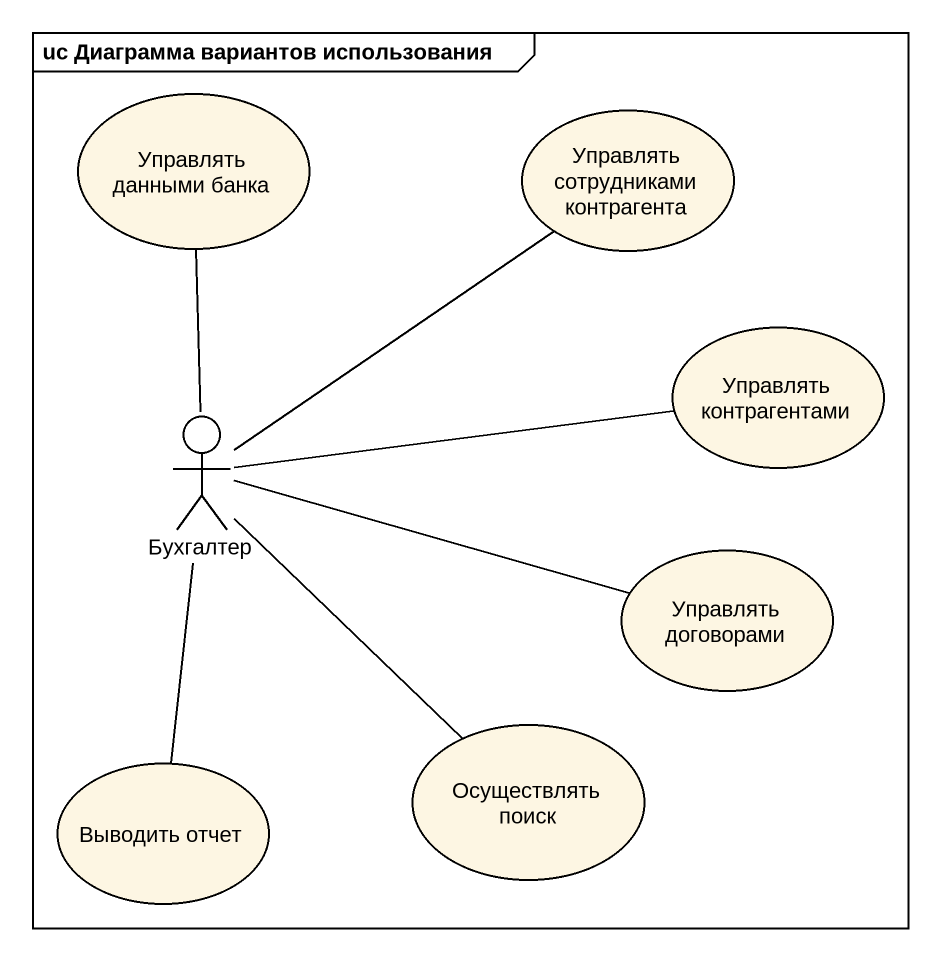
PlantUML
@startuml
mainframe uc Диаграмма вариантов использования
usecase "Управлять данными банка" as Управлять_данными_банка
usecase "Управлять сотрудниками контрагента" as Управлять_сотрудниками
usecase "Управлять контрагентами" as Управлять_контрагентами
actor Бухгалтер
usecase "Управлять договорами" as Управлять_договорами
usecase "Осуществлять поиск" as Осуществлять_поиск
usecase "Выводить отчет" as Выводить_отчет
Управлять_данными_банка -- Бухгалтер
Управлять_контрагентами -left- Бухгалтер
Бухгалтер -up- Управлять_сотрудниками
Управлять_договорами -left- Бухгалтер
Осуществлять_поиск -up- Бухгалтер
Выводить_отчет -up- Бухгалтер
@enduml
